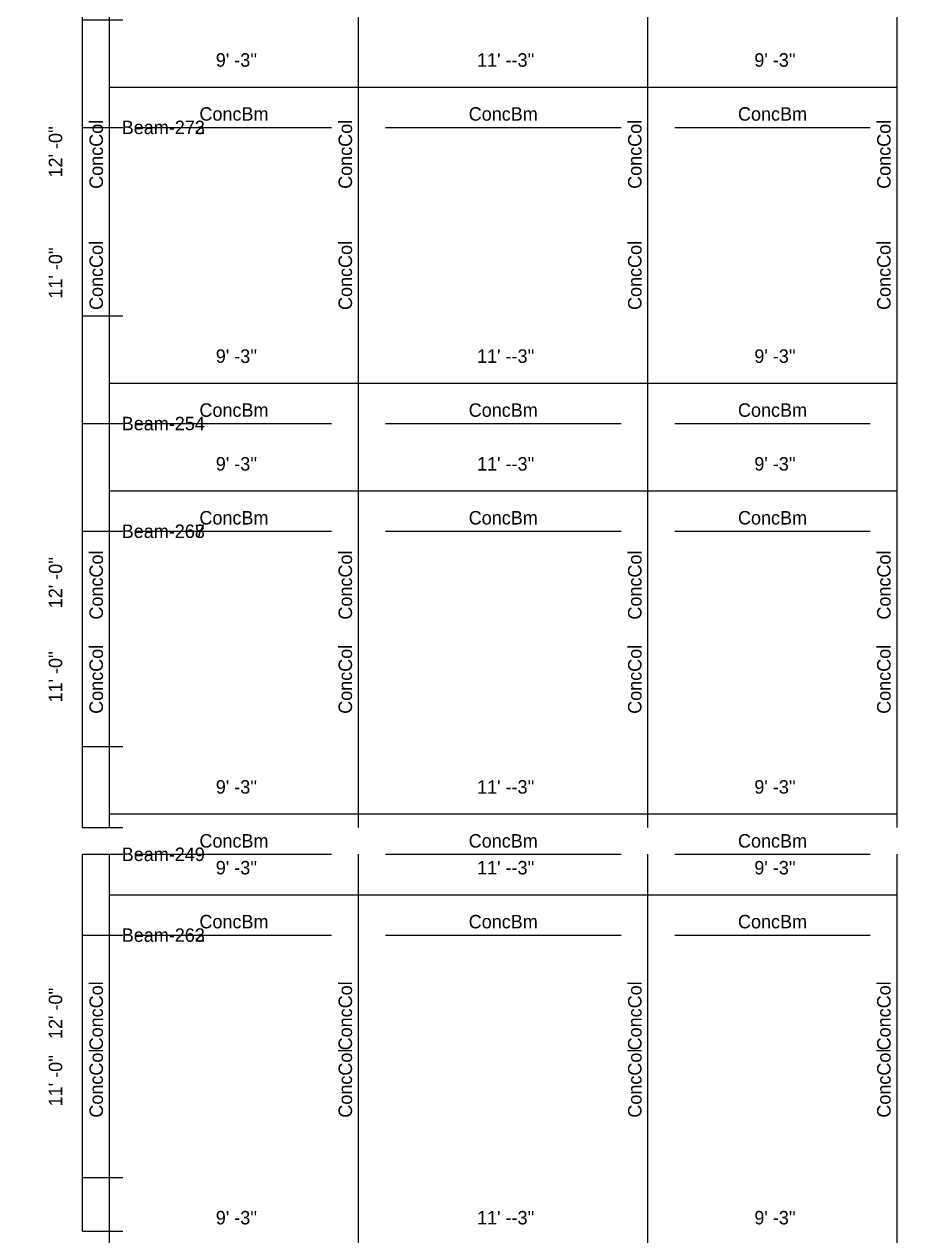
# Model space of a CAD drawing. Extents: x -38 to 2998, y -195 to 11529.
# Drawn here: x -38 to 356, y 9046 to 9586 of the extents above; entities that cross this region are included whole.
import ezdxf
from ezdxf.enums import TextEntityAlignment as Align

# ---------------------------------------------------------------- set-up
doc = ezdxf.new("R2010")
doc.units = 0
doc.header["$MEASUREMENT"] = 0
doc.layers.get('0').update_dxf_attribs({"linetype": 'CONTINUOUS'})
for name, color, linetype in [('CENTERLINES', 7, 'CONTINUOUS'), ('DIMENSIONS', 4, 'CONTINUOUS'), ('TEXT', 5, 'CONTINUOUS')]:
    doc.layers.add(name, color=color, linetype=linetype)
doc.dimstyles.get("Standard").update_dxf_attribs({"dimtxt": 0.18, "dimasz": 0.18, "dimexe": 0.18, "dimexo": 0.0625, "dimgap": 0.09, "dimtad": 0, "dimtih": 1, "dimtoh": 1, "dimdec": 4, "dimzin": 0, "dimtxsty": 'STANDARD', "dimcen": 0.09, "dimazin": 3, "dimtfac": 1, "dimtdec": 4, "dimtofl": 0, "dimtmove": 0, "dimatfit": 3, "dimtolj": 1, "dimtzin": 0})

# ---------------------------------------------------------------- blocks, each defined once
blk = doc.blocks.new('*D2352')
at = {"color": 1, "linetype": 'BYBLOCK'}
for points in [[(4.77, 9046.77), (3.71, 9045.71), (-3.71, 9038.29), (-4.77, 9037.23)], [(115.77, 9046.77), (114.71, 9045.71), (107.29, 9038.29), (106.23, 9037.23)]]:
    blk.add_solid(points, dxfattribs=at)
at = {"layer": 'DIMENSIONS', "color": 9, "linetype": 'BYBLOCK'}
for p, q in [((0, 9042), (0, 9060)), ((111, 9042), (111, 9060))]:
    blk.add_line(p, q, dxfattribs=at)
at = {"layer": 'DIMENSIONS', "color": 0, "linetype": 'BYBLOCK'}
blk.add_line((0, 9042), (111, 9042), dxfattribs=at)
at = {"layer": 'DIMENSIONS', "color": 0, "linetype": 'BYBLOCK', "insert": (55.5, 9054), "char_height": 6, "attachment_point": 5}
blk.add_mtext("\\A1; 9' -3''", dxfattribs=at)
blk = doc.blocks.new('*D2353')
at = {"color": 1, "linetype": 'BYBLOCK'}
for points in [[(115.77, 9046.77), (114.71, 9045.71), (107.29, 9038.29), (106.23, 9037.23)], [(244.77, 9046.77), (243.71, 9045.71), (236.29, 9038.29), (235.23, 9037.23)]]:
    blk.add_solid(points, dxfattribs=at)
at = {"layer": 'DIMENSIONS', "color": 9, "linetype": 'BYBLOCK'}
for p, q in [((111, 9042), (111, 9060)), ((240, 9042), (240, 9060))]:
    blk.add_line(p, q, dxfattribs=at)
at = {"layer": 'DIMENSIONS', "color": 0, "linetype": 'BYBLOCK'}
blk.add_line((111, 9042), (240, 9042), dxfattribs=at)
at = {"layer": 'DIMENSIONS', "color": 0, "linetype": 'BYBLOCK', "insert": (175.5, 9054), "char_height": 6, "attachment_point": 5}
blk.add_mtext("\\A1; 11' --3''", dxfattribs=at)
blk = doc.blocks.new('*D2354')
at = {"color": 1, "linetype": 'BYBLOCK'}
for points in [[(244.77, 9046.77), (243.71, 9045.71), (236.29, 9038.29), (235.23, 9037.23)], [(355.77, 9046.77), (354.71, 9045.71), (347.29, 9038.29), (346.23, 9037.23)]]:
    blk.add_solid(points, dxfattribs=at)
at = {"layer": 'DIMENSIONS', "color": 9, "linetype": 'BYBLOCK'}
for p, q in [((240, 9042), (240, 9060)), ((351, 9042), (351, 9060))]:
    blk.add_line(p, q, dxfattribs=at)
at = {"layer": 'DIMENSIONS', "color": 0, "linetype": 'BYBLOCK'}
blk.add_line((240, 9042), (351, 9042), dxfattribs=at)
at = {"layer": 'DIMENSIONS', "color": 0, "linetype": 'BYBLOCK', "insert": (295.5, 9054), "char_height": 6, "attachment_point": 5}
blk.add_mtext("\\A1; 9' -3''", dxfattribs=at)
blk = doc.blocks.new('*D2355')
at = {"color": 1, "linetype": 'BYBLOCK'}
for points in [[(-8.29, 9212.29), (-7.23, 9211.23), (-16.77, 9220.77), (-15.71, 9219.71)], [(-8.29, 9068.29), (-7.23, 9067.23), (-16.77, 9076.77), (-15.71, 9075.71)]]:
    blk.add_solid(points, dxfattribs=at)
at = {"layer": 'DIMENSIONS', "color": 9, "linetype": 'BYBLOCK'}
for p, q in [((-12, 9216), (6, 9216)), ((-12, 9072), (6, 9072))]:
    blk.add_line(p, q, dxfattribs=at)
at = {"layer": 'DIMENSIONS', "color": 0, "linetype": 'BYBLOCK'}
blk.add_line((-12, 9072), (-12, 9216), dxfattribs=at)
at = {"layer": 'DIMENSIONS', "color": 0, "linetype": 'BYBLOCK', "insert": (-24, 9144), "char_height": 6, "attachment_point": 5, "rotation": 90}
blk.add_mtext("\\A1; 12' -0''", dxfattribs=at)
blk = doc.blocks.new('*D2356')
at = {"color": 1, "linetype": 'BYBLOCK'}
for points in [[(4.77, 9238.77), (3.71, 9237.71), (-3.71, 9230.29), (-4.77, 9229.23)], [(115.77, 9238.77), (114.71, 9237.71), (107.29, 9230.29), (106.23, 9229.23)]]:
    blk.add_solid(points, dxfattribs=at)
at = {"layer": 'DIMENSIONS', "color": 9, "linetype": 'BYBLOCK'}
for p, q in [((0, 9234), (0, 9252)), ((111, 9234), (111, 9252))]:
    blk.add_line(p, q, dxfattribs=at)
at = {"layer": 'DIMENSIONS', "color": 0, "linetype": 'BYBLOCK'}
blk.add_line((0, 9234), (111, 9234), dxfattribs=at)
at = {"layer": 'DIMENSIONS', "color": 0, "linetype": 'BYBLOCK', "insert": (55.5, 9246), "char_height": 6, "attachment_point": 5}
blk.add_mtext("\\A1; 9' -3''", dxfattribs=at)
blk = doc.blocks.new('*D2357')
at = {"color": 1, "linetype": 'BYBLOCK'}
for points in [[(115.77, 9238.77), (114.71, 9237.71), (107.29, 9230.29), (106.23, 9229.23)], [(244.77, 9238.77), (243.71, 9237.71), (236.29, 9230.29), (235.23, 9229.23)]]:
    blk.add_solid(points, dxfattribs=at)
at = {"layer": 'DIMENSIONS', "color": 9, "linetype": 'BYBLOCK'}
for p, q in [((111, 9234), (111, 9252)), ((240, 9234), (240, 9252))]:
    blk.add_line(p, q, dxfattribs=at)
at = {"layer": 'DIMENSIONS', "color": 0, "linetype": 'BYBLOCK'}
blk.add_line((111, 9234), (240, 9234), dxfattribs=at)
at = {"layer": 'DIMENSIONS', "color": 0, "linetype": 'BYBLOCK', "insert": (175.5, 9246), "char_height": 6, "attachment_point": 5}
blk.add_mtext("\\A1; 11' --3''", dxfattribs=at)
blk = doc.blocks.new('*D2358')
at = {"color": 1, "linetype": 'BYBLOCK'}
for points in [[(244.77, 9238.77), (243.71, 9237.71), (236.29, 9230.29), (235.23, 9229.23)], [(355.77, 9238.77), (354.71, 9237.71), (347.29, 9230.29), (346.23, 9229.23)]]:
    blk.add_solid(points, dxfattribs=at)
at = {"layer": 'DIMENSIONS', "color": 9, "linetype": 'BYBLOCK'}
for p, q in [((240, 9234), (240, 9252)), ((351, 9234), (351, 9252))]:
    blk.add_line(p, q, dxfattribs=at)
at = {"layer": 'DIMENSIONS', "color": 0, "linetype": 'BYBLOCK'}
blk.add_line((240, 9234), (351, 9234), dxfattribs=at)
at = {"layer": 'DIMENSIONS', "color": 0, "linetype": 'BYBLOCK', "insert": (295.5, 9246), "char_height": 6, "attachment_point": 5}
blk.add_mtext("\\A1; 9' -3''", dxfattribs=at)
blk = doc.blocks.new('*D2359')
at = {"color": 1, "linetype": 'BYBLOCK'}
for points in [[(-8.29, 9404.29), (-7.23, 9403.23), (-16.77, 9412.77), (-15.71, 9411.71)], [(-8.29, 9260.29), (-7.23, 9259.23), (-16.77, 9268.77), (-15.71, 9267.71)]]:
    blk.add_solid(points, dxfattribs=at)
at = {"layer": 'DIMENSIONS', "color": 9, "linetype": 'BYBLOCK'}
for p, q in [((-12, 9408), (6, 9408)), ((-12, 9264), (6, 9264))]:
    blk.add_line(p, q, dxfattribs=at)
at = {"layer": 'DIMENSIONS', "color": 0, "linetype": 'BYBLOCK'}
blk.add_line((-12, 9264), (-12, 9408), dxfattribs=at)
at = {"layer": 'DIMENSIONS', "color": 0, "linetype": 'BYBLOCK', "insert": (-24, 9336), "char_height": 6, "attachment_point": 5, "rotation": 90}
blk.add_mtext("\\A1; 12' -0''", dxfattribs=at)
blk = doc.blocks.new('*D2360')
at = {"color": 1, "linetype": 'BYBLOCK'}
for points in [[(4.77, 9430.77), (3.71, 9429.71), (-3.71, 9422.29), (-4.77, 9421.23)], [(115.77, 9430.77), (114.71, 9429.71), (107.29, 9422.29), (106.23, 9421.23)]]:
    blk.add_solid(points, dxfattribs=at)
at = {"layer": 'DIMENSIONS', "color": 9, "linetype": 'BYBLOCK'}
for p, q in [((0, 9426), (0, 9444)), ((111, 9426), (111, 9444))]:
    blk.add_line(p, q, dxfattribs=at)
at = {"layer": 'DIMENSIONS', "color": 0, "linetype": 'BYBLOCK'}
blk.add_line((0, 9426), (111, 9426), dxfattribs=at)
at = {"layer": 'DIMENSIONS', "color": 0, "linetype": 'BYBLOCK', "insert": (55.5, 9438), "char_height": 6, "attachment_point": 5}
blk.add_mtext("\\A1; 9' -3''", dxfattribs=at)
blk = doc.blocks.new('*D2361')
at = {"color": 1, "linetype": 'BYBLOCK'}
for points in [[(115.77, 9430.77), (114.71, 9429.71), (107.29, 9422.29), (106.23, 9421.23)], [(244.77, 9430.77), (243.71, 9429.71), (236.29, 9422.29), (235.23, 9421.23)]]:
    blk.add_solid(points, dxfattribs=at)
at = {"layer": 'DIMENSIONS', "color": 9, "linetype": 'BYBLOCK'}
for p, q in [((111, 9426), (111, 9444)), ((240, 9426), (240, 9444))]:
    blk.add_line(p, q, dxfattribs=at)
at = {"layer": 'DIMENSIONS', "color": 0, "linetype": 'BYBLOCK'}
blk.add_line((111, 9426), (240, 9426), dxfattribs=at)
at = {"layer": 'DIMENSIONS', "color": 0, "linetype": 'BYBLOCK', "insert": (175.5, 9438), "char_height": 6, "attachment_point": 5}
blk.add_mtext("\\A1; 11' --3''", dxfattribs=at)
blk = doc.blocks.new('*D2362')
at = {"color": 1, "linetype": 'BYBLOCK'}
for points in [[(244.77, 9430.77), (243.71, 9429.71), (236.29, 9422.29), (235.23, 9421.23)], [(355.77, 9430.77), (354.71, 9429.71), (347.29, 9422.29), (346.23, 9421.23)]]:
    blk.add_solid(points, dxfattribs=at)
at = {"layer": 'DIMENSIONS', "color": 9, "linetype": 'BYBLOCK'}
for p, q in [((240, 9426), (240, 9444)), ((351, 9426), (351, 9444))]:
    blk.add_line(p, q, dxfattribs=at)
at = {"layer": 'DIMENSIONS', "color": 0, "linetype": 'BYBLOCK'}
blk.add_line((240, 9426), (351, 9426), dxfattribs=at)
at = {"layer": 'DIMENSIONS', "color": 0, "linetype": 'BYBLOCK', "insert": (295.5, 9438), "char_height": 6, "attachment_point": 5}
blk.add_mtext("\\A1; 9' -3''", dxfattribs=at)
blk = doc.blocks.new('*D2363')
at = {"color": 1, "linetype": 'BYBLOCK'}
for points in [[(-8.29, 9596.29), (-7.23, 9595.23), (-16.77, 9604.77), (-15.71, 9603.71)], [(-8.29, 9452.29), (-7.23, 9451.23), (-16.77, 9460.77), (-15.71, 9459.71)]]:
    blk.add_solid(points, dxfattribs=at)
at = {"layer": 'DIMENSIONS', "color": 9, "linetype": 'BYBLOCK'}
for p, q in [((-12, 9600), (6, 9600)), ((-12, 9456), (6, 9456))]:
    blk.add_line(p, q, dxfattribs=at)
at = {"layer": 'DIMENSIONS', "color": 0, "linetype": 'BYBLOCK'}
blk.add_line((-12, 9456), (-12, 9600), dxfattribs=at)
at = {"layer": 'DIMENSIONS', "color": 0, "linetype": 'BYBLOCK', "insert": (-24, 9528), "char_height": 6, "attachment_point": 5, "rotation": 90}
blk.add_mtext("\\A1; 12' -0''", dxfattribs=at)
blk = doc.blocks.new('*D2837')
at = {"color": 1, "linetype": 'BYBLOCK'}
for points in [[(-8.29, 9176.29), (-7.23, 9175.23), (-16.77, 9184.77), (-15.71, 9183.71)], [(-8.29, 9044.29), (-7.23, 9043.23), (-16.77, 9052.77), (-15.71, 9051.71)]]:
    blk.add_solid(points, dxfattribs=at)
at = {"layer": 'DIMENSIONS', "color": 9, "linetype": 'BYBLOCK'}
for p, q in [((-12, 9180), (6, 9180)), ((-12, 9048), (6, 9048))]:
    blk.add_line(p, q, dxfattribs=at)
at = {"layer": 'DIMENSIONS', "color": 0, "linetype": 'BYBLOCK'}
blk.add_line((-12, 9048), (-12, 9180), dxfattribs=at)
at = {"layer": 'DIMENSIONS', "color": 0, "linetype": 'BYBLOCK', "insert": (-24, 9114), "char_height": 6, "attachment_point": 5, "rotation": 90}
blk.add_mtext("\\A1; 11' -0''", dxfattribs=at)
blk = doc.blocks.new('*D2838')
at = {"color": 1, "linetype": 'BYBLOCK'}
for points in [[(4.77, 9202.77), (3.71, 9201.71), (-3.71, 9194.29), (-4.77, 9193.23)], [(115.77, 9202.77), (114.71, 9201.71), (107.29, 9194.29), (106.23, 9193.23)]]:
    blk.add_solid(points, dxfattribs=at)
at = {"layer": 'DIMENSIONS', "color": 9, "linetype": 'BYBLOCK'}
for p, q in [((0, 9198), (0, 9216)), ((111, 9198), (111, 9216))]:
    blk.add_line(p, q, dxfattribs=at)
at = {"layer": 'DIMENSIONS', "color": 0, "linetype": 'BYBLOCK'}
blk.add_line((0, 9198), (111, 9198), dxfattribs=at)
at = {"layer": 'DIMENSIONS', "color": 0, "linetype": 'BYBLOCK', "insert": (55.5, 9210), "char_height": 6, "attachment_point": 5}
blk.add_mtext("\\A1; 9' -3''", dxfattribs=at)
blk = doc.blocks.new('*D2839')
at = {"color": 1, "linetype": 'BYBLOCK'}
for points in [[(115.77, 9202.77), (114.71, 9201.71), (107.29, 9194.29), (106.23, 9193.23)], [(244.77, 9202.77), (243.71, 9201.71), (236.29, 9194.29), (235.23, 9193.23)]]:
    blk.add_solid(points, dxfattribs=at)
at = {"layer": 'DIMENSIONS', "color": 9, "linetype": 'BYBLOCK'}
for p, q in [((111, 9198), (111, 9216)), ((240, 9198), (240, 9216))]:
    blk.add_line(p, q, dxfattribs=at)
at = {"layer": 'DIMENSIONS', "color": 0, "linetype": 'BYBLOCK'}
blk.add_line((111, 9198), (240, 9198), dxfattribs=at)
at = {"layer": 'DIMENSIONS', "color": 0, "linetype": 'BYBLOCK', "insert": (175.5, 9210), "char_height": 6, "attachment_point": 5}
blk.add_mtext("\\A1; 11' --3''", dxfattribs=at)
blk = doc.blocks.new('*D2840')
at = {"color": 1, "linetype": 'BYBLOCK'}
for points in [[(244.77, 9202.77), (243.71, 9201.71), (236.29, 9194.29), (235.23, 9193.23)], [(355.77, 9202.77), (354.71, 9201.71), (347.29, 9194.29), (346.23, 9193.23)]]:
    blk.add_solid(points, dxfattribs=at)
at = {"layer": 'DIMENSIONS', "color": 9, "linetype": 'BYBLOCK'}
for p, q in [((240, 9198), (240, 9216)), ((351, 9198), (351, 9216))]:
    blk.add_line(p, q, dxfattribs=at)
at = {"layer": 'DIMENSIONS', "color": 0, "linetype": 'BYBLOCK'}
blk.add_line((240, 9198), (351, 9198), dxfattribs=at)
at = {"layer": 'DIMENSIONS', "color": 0, "linetype": 'BYBLOCK', "insert": (295.5, 9210), "char_height": 6, "attachment_point": 5}
blk.add_mtext("\\A1; 9' -3''", dxfattribs=at)
blk = doc.blocks.new('*D2841')
at = {"color": 1, "linetype": 'BYBLOCK'}
for points in [[(-8.29, 9356.29), (-7.23, 9355.23), (-16.77, 9364.77), (-15.71, 9363.71)], [(-8.29, 9224.29), (-7.23, 9223.23), (-16.77, 9232.77), (-15.71, 9231.71)]]:
    blk.add_solid(points, dxfattribs=at)
at = {"layer": 'DIMENSIONS', "color": 9, "linetype": 'BYBLOCK'}
for p, q in [((-12, 9360), (6, 9360)), ((-12, 9228), (6, 9228))]:
    blk.add_line(p, q, dxfattribs=at)
at = {"layer": 'DIMENSIONS', "color": 0, "linetype": 'BYBLOCK'}
blk.add_line((-12, 9228), (-12, 9360), dxfattribs=at)
at = {"layer": 'DIMENSIONS', "color": 0, "linetype": 'BYBLOCK', "insert": (-24, 9294), "char_height": 6, "attachment_point": 5, "rotation": 90}
blk.add_mtext("\\A1; 11' -0''", dxfattribs=at)
blk = doc.blocks.new('*D2842')
at = {"color": 1, "linetype": 'BYBLOCK'}
for points in [[(4.77, 9382.77), (3.71, 9381.71), (-3.71, 9374.29), (-4.77, 9373.23)], [(115.77, 9382.77), (114.71, 9381.71), (107.29, 9374.29), (106.23, 9373.23)]]:
    blk.add_solid(points, dxfattribs=at)
at = {"layer": 'DIMENSIONS', "color": 9, "linetype": 'BYBLOCK'}
for p, q in [((0, 9378), (0, 9396)), ((111, 9378), (111, 9396))]:
    blk.add_line(p, q, dxfattribs=at)
at = {"layer": 'DIMENSIONS', "color": 0, "linetype": 'BYBLOCK'}
blk.add_line((0, 9378), (111, 9378), dxfattribs=at)
at = {"layer": 'DIMENSIONS', "color": 0, "linetype": 'BYBLOCK', "insert": (55.5, 9390), "char_height": 6, "attachment_point": 5}
blk.add_mtext("\\A1; 9' -3''", dxfattribs=at)
blk = doc.blocks.new('*D2843')
at = {"color": 1, "linetype": 'BYBLOCK'}
for points in [[(115.77, 9382.77), (114.71, 9381.71), (107.29, 9374.29), (106.23, 9373.23)], [(244.77, 9382.77), (243.71, 9381.71), (236.29, 9374.29), (235.23, 9373.23)]]:
    blk.add_solid(points, dxfattribs=at)
at = {"layer": 'DIMENSIONS', "color": 9, "linetype": 'BYBLOCK'}
for p, q in [((111, 9378), (111, 9396)), ((240, 9378), (240, 9396))]:
    blk.add_line(p, q, dxfattribs=at)
at = {"layer": 'DIMENSIONS', "color": 0, "linetype": 'BYBLOCK'}
blk.add_line((111, 9378), (240, 9378), dxfattribs=at)
at = {"layer": 'DIMENSIONS', "color": 0, "linetype": 'BYBLOCK', "insert": (175.5, 9390), "char_height": 6, "attachment_point": 5}
blk.add_mtext("\\A1; 11' --3''", dxfattribs=at)
blk = doc.blocks.new('*D2844')
at = {"color": 1, "linetype": 'BYBLOCK'}
for points in [[(244.77, 9382.77), (243.71, 9381.71), (236.29, 9374.29), (235.23, 9373.23)], [(355.77, 9382.77), (354.71, 9381.71), (347.29, 9374.29), (346.23, 9373.23)]]:
    blk.add_solid(points, dxfattribs=at)
at = {"layer": 'DIMENSIONS', "color": 9, "linetype": 'BYBLOCK'}
for p, q in [((240, 9378), (240, 9396)), ((351, 9378), (351, 9396))]:
    blk.add_line(p, q, dxfattribs=at)
at = {"layer": 'DIMENSIONS', "color": 0, "linetype": 'BYBLOCK'}
blk.add_line((240, 9378), (351, 9378), dxfattribs=at)
at = {"layer": 'DIMENSIONS', "color": 0, "linetype": 'BYBLOCK', "insert": (295.5, 9390), "char_height": 6, "attachment_point": 5}
blk.add_mtext("\\A1; 9' -3''", dxfattribs=at)
blk = doc.blocks.new('*D2845')
at = {"color": 1, "linetype": 'BYBLOCK'}
for points in [[(-8.29, 9536.29), (-7.23, 9535.23), (-16.77, 9544.77), (-15.71, 9543.71)], [(-8.29, 9404.29), (-7.23, 9403.23), (-16.77, 9412.77), (-15.71, 9411.71)]]:
    blk.add_solid(points, dxfattribs=at)
at = {"layer": 'DIMENSIONS', "color": 9, "linetype": 'BYBLOCK'}
for p, q in [((-12, 9540), (6, 9540)), ((-12, 9408), (6, 9408))]:
    blk.add_line(p, q, dxfattribs=at)
at = {"layer": 'DIMENSIONS', "color": 0, "linetype": 'BYBLOCK'}
blk.add_line((-12, 9408), (-12, 9540), dxfattribs=at)
at = {"layer": 'DIMENSIONS', "color": 0, "linetype": 'BYBLOCK', "insert": (-24, 9474), "char_height": 6, "attachment_point": 5, "rotation": 90}
blk.add_mtext("\\A1; 11' -0''", dxfattribs=at)
blk = doc.blocks.new('*D2846')
at = {"color": 1, "linetype": 'BYBLOCK'}
for points in [[(4.77, 9562.77), (3.71, 9561.71), (-3.71, 9554.29), (-4.77, 9553.23)], [(115.77, 9562.77), (114.71, 9561.71), (107.29, 9554.29), (106.23, 9553.23)]]:
    blk.add_solid(points, dxfattribs=at)
at = {"layer": 'DIMENSIONS', "color": 9, "linetype": 'BYBLOCK'}
for p, q in [((0, 9558), (0, 9576)), ((111, 9558), (111, 9576))]:
    blk.add_line(p, q, dxfattribs=at)
at = {"layer": 'DIMENSIONS', "color": 0, "linetype": 'BYBLOCK'}
blk.add_line((0, 9558), (111, 9558), dxfattribs=at)
at = {"layer": 'DIMENSIONS', "color": 0, "linetype": 'BYBLOCK', "insert": (55.5, 9570), "char_height": 6, "attachment_point": 5}
blk.add_mtext("\\A1; 9' -3''", dxfattribs=at)
blk = doc.blocks.new('*D2847')
at = {"color": 1, "linetype": 'BYBLOCK'}
for points in [[(115.77, 9562.77), (114.71, 9561.71), (107.29, 9554.29), (106.23, 9553.23)], [(244.77, 9562.77), (243.71, 9561.71), (236.29, 9554.29), (235.23, 9553.23)]]:
    blk.add_solid(points, dxfattribs=at)
at = {"layer": 'DIMENSIONS', "color": 9, "linetype": 'BYBLOCK'}
for p, q in [((111, 9558), (111, 9576)), ((240, 9558), (240, 9576))]:
    blk.add_line(p, q, dxfattribs=at)
at = {"layer": 'DIMENSIONS', "color": 0, "linetype": 'BYBLOCK'}
blk.add_line((111, 9558), (240, 9558), dxfattribs=at)
at = {"layer": 'DIMENSIONS', "color": 0, "linetype": 'BYBLOCK', "insert": (175.5, 9570), "char_height": 6, "attachment_point": 5}
blk.add_mtext("\\A1; 11' --3''", dxfattribs=at)
blk = doc.blocks.new('*D2848')
at = {"color": 1, "linetype": 'BYBLOCK'}
for points in [[(244.77, 9562.77), (243.71, 9561.71), (236.29, 9554.29), (235.23, 9553.23)], [(355.77, 9562.77), (354.71, 9561.71), (347.29, 9554.29), (346.23, 9553.23)]]:
    blk.add_solid(points, dxfattribs=at)
at = {"layer": 'DIMENSIONS', "color": 9, "linetype": 'BYBLOCK'}
for p, q in [((240, 9558), (240, 9576)), ((351, 9558), (351, 9576))]:
    blk.add_line(p, q, dxfattribs=at)
at = {"layer": 'DIMENSIONS', "color": 0, "linetype": 'BYBLOCK'}
blk.add_line((240, 9558), (351, 9558), dxfattribs=at)
at = {"layer": 'DIMENSIONS', "color": 0, "linetype": 'BYBLOCK', "insert": (295.5, 9570), "char_height": 6, "attachment_point": 5}
blk.add_mtext("\\A1; 9' -3''", dxfattribs=at)
blk = doc.blocks.new('*D2849')
at = {"color": 1, "linetype": 'BYBLOCK'}
for points in [[(-8.29, 9716.29), (-7.23, 9715.23), (-16.77, 9724.77), (-15.71, 9723.71)], [(-8.29, 9584.29), (-7.23, 9583.23), (-16.77, 9592.77), (-15.71, 9591.71)]]:
    blk.add_solid(points, dxfattribs=at)
at = {"layer": 'DIMENSIONS', "color": 9, "linetype": 'BYBLOCK'}
for p, q in [((-12, 9720), (6, 9720)), ((-12, 9588), (6, 9588))]:
    blk.add_line(p, q, dxfattribs=at)
at = {"layer": 'DIMENSIONS', "color": 0, "linetype": 'BYBLOCK'}
blk.add_line((-12, 9588), (-12, 9720), dxfattribs=at)
at = {"layer": 'DIMENSIONS', "color": 0, "linetype": 'BYBLOCK', "insert": (-24, 9654), "char_height": 6, "attachment_point": 5, "rotation": 90}
blk.add_mtext("\\A1; 11' -0''", dxfattribs=at)
blk = doc.blocks.new('*D3307')
at = {"color": 1, "linetype": 'BYBLOCK'}
for points in [[(-8.29, 9176.29), (-7.23, 9175.23), (-16.77, 9184.77), (-15.71, 9183.71)], [(-8.29, 9044.29), (-7.23, 9043.23), (-16.77, 9052.77), (-15.71, 9051.71)]]:
    blk.add_solid(points, dxfattribs=at)
at = {"layer": 'DIMENSIONS', "color": 9, "linetype": 'BYBLOCK'}
for p, q in [((-12, 9180), (6, 9180)), ((-12, 9048), (6, 9048))]:
    blk.add_line(p, q, dxfattribs=at)
at = {"layer": 'DIMENSIONS', "color": 0, "linetype": 'BYBLOCK'}
blk.add_line((-12, 9048), (-12, 9180), dxfattribs=at)
at = {"layer": 'DIMENSIONS', "color": 0, "linetype": 'BYBLOCK', "insert": (-24, 9114), "char_height": 6, "attachment_point": 5, "rotation": 90}
blk.add_mtext("\\A1; 11' -0''", dxfattribs=at)
blk = doc.blocks.new('*D3308')
at = {"color": 1, "linetype": 'BYBLOCK'}
for points in [[(4.77, 9202.77), (3.71, 9201.71), (-3.71, 9194.29), (-4.77, 9193.23)], [(115.77, 9202.77), (114.71, 9201.71), (107.29, 9194.29), (106.23, 9193.23)]]:
    blk.add_solid(points, dxfattribs=at)
at = {"layer": 'DIMENSIONS', "color": 9, "linetype": 'BYBLOCK'}
for p, q in [((0, 9198), (0, 9216)), ((111, 9198), (111, 9216))]:
    blk.add_line(p, q, dxfattribs=at)
at = {"layer": 'DIMENSIONS', "color": 0, "linetype": 'BYBLOCK'}
blk.add_line((0, 9198), (111, 9198), dxfattribs=at)
at = {"layer": 'DIMENSIONS', "color": 0, "linetype": 'BYBLOCK', "insert": (55.5, 9210), "char_height": 6, "attachment_point": 5}
blk.add_mtext("\\A1; 9' -3''", dxfattribs=at)
blk = doc.blocks.new('*D3309')
at = {"color": 1, "linetype": 'BYBLOCK'}
for points in [[(115.77, 9202.77), (114.71, 9201.71), (107.29, 9194.29), (106.23, 9193.23)], [(244.77, 9202.77), (243.71, 9201.71), (236.29, 9194.29), (235.23, 9193.23)]]:
    blk.add_solid(points, dxfattribs=at)
at = {"layer": 'DIMENSIONS', "color": 9, "linetype": 'BYBLOCK'}
for p, q in [((111, 9198), (111, 9216)), ((240, 9198), (240, 9216))]:
    blk.add_line(p, q, dxfattribs=at)
at = {"layer": 'DIMENSIONS', "color": 0, "linetype": 'BYBLOCK'}
blk.add_line((111, 9198), (240, 9198), dxfattribs=at)
at = {"layer": 'DIMENSIONS', "color": 0, "linetype": 'BYBLOCK', "insert": (175.5, 9210), "char_height": 6, "attachment_point": 5}
blk.add_mtext("\\A1; 11' --3''", dxfattribs=at)
blk = doc.blocks.new('*D3310')
at = {"color": 1, "linetype": 'BYBLOCK'}
for points in [[(244.77, 9202.77), (243.71, 9201.71), (236.29, 9194.29), (235.23, 9193.23)], [(355.77, 9202.77), (354.71, 9201.71), (347.29, 9194.29), (346.23, 9193.23)]]:
    blk.add_solid(points, dxfattribs=at)
at = {"layer": 'DIMENSIONS', "color": 9, "linetype": 'BYBLOCK'}
for p, q in [((240, 9198), (240, 9216)), ((351, 9198), (351, 9216))]:
    blk.add_line(p, q, dxfattribs=at)
at = {"layer": 'DIMENSIONS', "color": 0, "linetype": 'BYBLOCK'}
blk.add_line((240, 9198), (351, 9198), dxfattribs=at)
at = {"layer": 'DIMENSIONS', "color": 0, "linetype": 'BYBLOCK', "insert": (295.5, 9210), "char_height": 6, "attachment_point": 5}
blk.add_mtext("\\A1; 9' -3''", dxfattribs=at)
blk = doc.blocks.new('*D3311')
at = {"color": 1, "linetype": 'BYBLOCK'}
for points in [[(-8.29, 9356.29), (-7.23, 9355.23), (-16.77, 9364.77), (-15.71, 9363.71)], [(-8.29, 9224.29), (-7.23, 9223.23), (-16.77, 9232.77), (-15.71, 9231.71)]]:
    blk.add_solid(points, dxfattribs=at)
at = {"layer": 'DIMENSIONS', "color": 9, "linetype": 'BYBLOCK'}
for p, q in [((-12, 9360), (6, 9360)), ((-12, 9228), (6, 9228))]:
    blk.add_line(p, q, dxfattribs=at)
at = {"layer": 'DIMENSIONS', "color": 0, "linetype": 'BYBLOCK'}
blk.add_line((-12, 9228), (-12, 9360), dxfattribs=at)
at = {"layer": 'DIMENSIONS', "color": 0, "linetype": 'BYBLOCK', "insert": (-24, 9294), "char_height": 6, "attachment_point": 5, "rotation": 90}
blk.add_mtext("\\A1; 11' -0''", dxfattribs=at)
blk = doc.blocks.new('*D3312')
at = {"color": 1, "linetype": 'BYBLOCK'}
for points in [[(4.77, 9382.77), (3.71, 9381.71), (-3.71, 9374.29), (-4.77, 9373.23)], [(115.77, 9382.77), (114.71, 9381.71), (107.29, 9374.29), (106.23, 9373.23)]]:
    blk.add_solid(points, dxfattribs=at)
at = {"layer": 'DIMENSIONS', "color": 9, "linetype": 'BYBLOCK'}
for p, q in [((0, 9378), (0, 9396)), ((111, 9378), (111, 9396))]:
    blk.add_line(p, q, dxfattribs=at)
at = {"layer": 'DIMENSIONS', "color": 0, "linetype": 'BYBLOCK'}
blk.add_line((0, 9378), (111, 9378), dxfattribs=at)
at = {"layer": 'DIMENSIONS', "color": 0, "linetype": 'BYBLOCK', "insert": (55.5, 9390), "char_height": 6, "attachment_point": 5}
blk.add_mtext("\\A1; 9' -3''", dxfattribs=at)
blk = doc.blocks.new('*D3313')
at = {"color": 1, "linetype": 'BYBLOCK'}
for points in [[(115.77, 9382.77), (114.71, 9381.71), (107.29, 9374.29), (106.23, 9373.23)], [(244.77, 9382.77), (243.71, 9381.71), (236.29, 9374.29), (235.23, 9373.23)]]:
    blk.add_solid(points, dxfattribs=at)
at = {"layer": 'DIMENSIONS', "color": 9, "linetype": 'BYBLOCK'}
for p, q in [((111, 9378), (111, 9396)), ((240, 9378), (240, 9396))]:
    blk.add_line(p, q, dxfattribs=at)
at = {"layer": 'DIMENSIONS', "color": 0, "linetype": 'BYBLOCK'}
blk.add_line((111, 9378), (240, 9378), dxfattribs=at)
at = {"layer": 'DIMENSIONS', "color": 0, "linetype": 'BYBLOCK', "insert": (175.5, 9390), "char_height": 6, "attachment_point": 5}
blk.add_mtext("\\A1; 11' --3''", dxfattribs=at)
blk = doc.blocks.new('*D3314')
at = {"color": 1, "linetype": 'BYBLOCK'}
for points in [[(244.77, 9382.77), (243.71, 9381.71), (236.29, 9374.29), (235.23, 9373.23)], [(355.77, 9382.77), (354.71, 9381.71), (347.29, 9374.29), (346.23, 9373.23)]]:
    blk.add_solid(points, dxfattribs=at)
at = {"layer": 'DIMENSIONS', "color": 9, "linetype": 'BYBLOCK'}
for p, q in [((240, 9378), (240, 9396)), ((351, 9378), (351, 9396))]:
    blk.add_line(p, q, dxfattribs=at)
at = {"layer": 'DIMENSIONS', "color": 0, "linetype": 'BYBLOCK'}
blk.add_line((240, 9378), (351, 9378), dxfattribs=at)
at = {"layer": 'DIMENSIONS', "color": 0, "linetype": 'BYBLOCK', "insert": (295.5, 9390), "char_height": 6, "attachment_point": 5}
blk.add_mtext("\\A1; 9' -3''", dxfattribs=at)
blk = doc.blocks.new('*D3315')
at = {"color": 1, "linetype": 'BYBLOCK'}
for points in [[(-8.29, 9536.29), (-7.23, 9535.23), (-16.77, 9544.77), (-15.71, 9543.71)], [(-8.29, 9404.29), (-7.23, 9403.23), (-16.77, 9412.77), (-15.71, 9411.71)]]:
    blk.add_solid(points, dxfattribs=at)
at = {"layer": 'DIMENSIONS', "color": 9, "linetype": 'BYBLOCK'}
for p, q in [((-12, 9540), (6, 9540)), ((-12, 9408), (6, 9408))]:
    blk.add_line(p, q, dxfattribs=at)
at = {"layer": 'DIMENSIONS', "color": 0, "linetype": 'BYBLOCK'}
blk.add_line((-12, 9408), (-12, 9540), dxfattribs=at)
at = {"layer": 'DIMENSIONS', "color": 0, "linetype": 'BYBLOCK', "insert": (-24, 9474), "char_height": 6, "attachment_point": 5, "rotation": 90}
blk.add_mtext("\\A1; 11' -0''", dxfattribs=at)
blk = doc.blocks.new('*D3316')
at = {"color": 1, "linetype": 'BYBLOCK'}
for points in [[(4.77, 9562.77), (3.71, 9561.71), (-3.71, 9554.29), (-4.77, 9553.23)], [(115.77, 9562.77), (114.71, 9561.71), (107.29, 9554.29), (106.23, 9553.23)]]:
    blk.add_solid(points, dxfattribs=at)
at = {"layer": 'DIMENSIONS', "color": 9, "linetype": 'BYBLOCK'}
for p, q in [((0, 9558), (0, 9576)), ((111, 9558), (111, 9576))]:
    blk.add_line(p, q, dxfattribs=at)
at = {"layer": 'DIMENSIONS', "color": 0, "linetype": 'BYBLOCK'}
blk.add_line((0, 9558), (111, 9558), dxfattribs=at)
at = {"layer": 'DIMENSIONS', "color": 0, "linetype": 'BYBLOCK', "insert": (55.5, 9570), "char_height": 6, "attachment_point": 5}
blk.add_mtext("\\A1; 9' -3''", dxfattribs=at)
blk = doc.blocks.new('*D3317')
at = {"color": 1, "linetype": 'BYBLOCK'}
for points in [[(115.77, 9562.77), (114.71, 9561.71), (107.29, 9554.29), (106.23, 9553.23)], [(244.77, 9562.77), (243.71, 9561.71), (236.29, 9554.29), (235.23, 9553.23)]]:
    blk.add_solid(points, dxfattribs=at)
at = {"layer": 'DIMENSIONS', "color": 9, "linetype": 'BYBLOCK'}
for p, q in [((111, 9558), (111, 9576)), ((240, 9558), (240, 9576))]:
    blk.add_line(p, q, dxfattribs=at)
at = {"layer": 'DIMENSIONS', "color": 0, "linetype": 'BYBLOCK'}
blk.add_line((111, 9558), (240, 9558), dxfattribs=at)
at = {"layer": 'DIMENSIONS', "color": 0, "linetype": 'BYBLOCK', "insert": (175.5, 9570), "char_height": 6, "attachment_point": 5}
blk.add_mtext("\\A1; 11' --3''", dxfattribs=at)
blk = doc.blocks.new('*D3318')
at = {"color": 1, "linetype": 'BYBLOCK'}
for points in [[(244.77, 9562.77), (243.71, 9561.71), (236.29, 9554.29), (235.23, 9553.23)], [(355.77, 9562.77), (354.71, 9561.71), (347.29, 9554.29), (346.23, 9553.23)]]:
    blk.add_solid(points, dxfattribs=at)
at = {"layer": 'DIMENSIONS', "color": 9, "linetype": 'BYBLOCK'}
for p, q in [((240, 9558), (240, 9576)), ((351, 9558), (351, 9576))]:
    blk.add_line(p, q, dxfattribs=at)
at = {"layer": 'DIMENSIONS', "color": 0, "linetype": 'BYBLOCK'}
blk.add_line((240, 9558), (351, 9558), dxfattribs=at)
at = {"layer": 'DIMENSIONS', "color": 0, "linetype": 'BYBLOCK', "insert": (295.5, 9570), "char_height": 6, "attachment_point": 5}
blk.add_mtext("\\A1; 9' -3''", dxfattribs=at)
blk = doc.blocks.new('*D3319')
at = {"color": 1, "linetype": 'BYBLOCK'}
for points in [[(-8.29, 9716.29), (-7.23, 9715.23), (-16.77, 9724.77), (-15.71, 9723.71)], [(-8.29, 9584.29), (-7.23, 9583.23), (-16.77, 9592.77), (-15.71, 9591.71)]]:
    blk.add_solid(points, dxfattribs=at)
at = {"layer": 'DIMENSIONS', "color": 9, "linetype": 'BYBLOCK'}
for p, q in [((-12, 9720), (6, 9720)), ((-12, 9588), (6, 9588))]:
    blk.add_line(p, q, dxfattribs=at)
at = {"layer": 'DIMENSIONS', "color": 0, "linetype": 'BYBLOCK'}
blk.add_line((-12, 9588), (-12, 9720), dxfattribs=at)
at = {"layer": 'DIMENSIONS', "color": 0, "linetype": 'BYBLOCK', "insert": (-24, 9654), "char_height": 6, "attachment_point": 5, "rotation": 90}
blk.add_mtext("\\A1; 11' -0''", dxfattribs=at)

msp = doc.modelspace()

# ---------------------------------------------------------------- linework, layer by layer
at = {"layer": 'CENTERLINES', "color": 0, "linetype": 'CONTINUOUS'}
for p, q in [((0, 9456), (0, 9600)), ((111, 9456), (111, 9600)), ((240, 9456), (240, 9600)), ((351, 9456), (351, 9600)), ((0, 9408), (0, 9540)), ((0, 9408), (0, 9540)), ((12, 9540), (99, 9540)), ((12, 9540), (99, 9540)), ((111, 9408), (111, 9540)), ((111, 9408), (111, 9540)), ((123, 9540), (228, 9540)), ((123, 9540), (228, 9540)), ((240, 9408), (240, 9540)), ((240, 9408), (240, 9540)), ((252, 9540), (339, 9540)), ((252, 9540), (339, 9540)), ((351, 9408), (351, 9540)), ((351, 9408), (351, 9540)), ((0, 9264), (0, 9408)), ((12, 9408), (99, 9408)), ((111, 9264), (111, 9408)), ((123, 9408), (228, 9408)), ((240, 9264), (240, 9408)), ((252, 9408), (339, 9408)), ((351, 9264), (351, 9408)), ((0, 9228), (0, 9360)), ((0, 9228), (0, 9360)), ((12, 9360), (99, 9360)), ((12, 9360), (99, 9360)), ((111, 9228), (111, 9360)), ((111, 9228), (111, 9360)), ((123, 9360), (228, 9360)), ((123, 9360), (228, 9360)), ((240, 9228), (240, 9360)), ((240, 9228), (240, 9360)), ((252, 9360), (339, 9360)), ((252, 9360), (339, 9360)), ((351, 9228), (351, 9360)), ((351, 9228), (351, 9360)), ((0, 9072), (0, 9216)), ((12, 9216), (99, 9216)), ((111, 9072), (111, 9216)), ((123, 9216), (228, 9216)), ((240, 9072), (240, 9216)), ((252, 9216), (339, 9216)), ((351, 9072), (351, 9216)), ((0, 9048), (0, 9180)), ((0, 9048), (0, 9180)), ((12, 9180), (99, 9180)), ((12, 9180), (99, 9180)), ((111, 9048), (111, 9180)), ((111, 9048), (111, 9180)), ((123, 9180), (228, 9180)), ((123, 9180), (228, 9180)), ((240, 9048), (240, 9180)), ((240, 9048), (240, 9180)), ((252, 9180), (339, 9180)), ((252, 9180), (339, 9180)), ((351, 9048), (351, 9180)), ((351, 9048), (351, 9180))]:
    msp.add_line(p, q, dxfattribs=at)

# ---------------------------------------------------------------- texts
at = {"layer": 'TEXT', "color": 0}
for s, p in [('ConcBm', (55.5, 9546)), ('ConcBm', (55.5, 9546)), ('ConcBm', (175.5, 9546)), ('ConcBm', (175.5, 9546)), ('ConcBm', (295.5, 9546)), ('ConcBm', (295.5, 9546)), ('Beam-273', (24, 9540)), ('Beam-272', (24, 9540)), ('ConcBm', (55.5, 9414)), ('ConcBm', (175.5, 9414)), ('ConcBm', (295.5, 9414)), ('Beam-254', (24, 9408)), ('ConcBm', (55.5, 9366)), ('ConcBm', (55.5, 9366)), ('ConcBm', (175.5, 9366)), ('ConcBm', (175.5, 9366)), ('ConcBm', (295.5, 9366)), ('ConcBm', (295.5, 9366)), ('Beam-268', (24, 9360)), ('Beam-267', (24, 9360)), ('ConcBm', (55.5, 9222)), ('ConcBm', (175.5, 9222)), ('ConcBm', (295.5, 9222)), ('Beam-249', (24, 9216)), ('ConcBm', (55.5, 9186)), ('ConcBm', (55.5, 9186)), ('ConcBm', (175.5, 9186)), ('ConcBm', (175.5, 9186)), ('ConcBm', (295.5, 9186)), ('ConcBm', (295.5, 9186)), ('Beam-263', (24, 9180)), ('Beam-262', (24, 9180))]:
    msp.add_text(s, height=6, dxfattribs=at).set_placement(p, align=Align.MIDDLE)
for p in [(-6, 9528), (105, 9528), (234, 9528), (345, 9528), (-6, 9474), (-6, 9474), (105, 9474), (105, 9474), (234, 9474), (234, 9474), (345, 9474), (345, 9474), (-6, 9336), (105, 9336), (234, 9336), (345, 9336), (-6, 9294), (-6, 9294), (105, 9294), (105, 9294), (234, 9294), (234, 9294), (345, 9294), (345, 9294), (-6, 9144), (105, 9144), (234, 9144), (345, 9144), (-6, 9114), (-6, 9114), (105, 9114), (105, 9114), (234, 9114), (234, 9114), (345, 9114), (345, 9114)]:
    msp.add_text('ConcCol', height=6, rotation=90, dxfattribs=at).set_placement(p, align=Align.MIDDLE)

# ---------------------------------------------------------------- dimensions: what is measured, and where the dimension line sits
at = {"layer": 'DIMENSIONS'}
for base, p1, p2, picture, middle in [((-12, 9720), (-24, 9588), (-24, 9720), '*D2849', (-24, 9654)), ((-12, 9720), (-24, 9588), (-24, 9720), '*D3319', (-24, 9654)), ((-12, 9600), (-24, 9456), (-24, 9600), '*D2363', (-24, 9528)), ((111, 9558), (0, 9546), (111, 9546), '*D2846', (55.5, 9546)), ((111, 9558), (0, 9546), (111, 9546), '*D3316', (55.5, 9546)), ((240, 9558), (111, 9546), (240, 9546), '*D2847', (175.5, 9546)), ((240, 9558), (111, 9546), (240, 9546), '*D3317', (175.5, 9546)), ((351, 9558), (240, 9546), (351, 9546), '*D2848', (295.5, 9546)), ((351, 9558), (240, 9546), (351, 9546), '*D3318', (295.5, 9546)), ((-12, 9540), (-24, 9408), (-24, 9540), '*D2845', (-24, 9474)), ((-12, 9540), (-24, 9408), (-24, 9540), '*D3315', (-24, 9474)), ((111, 9426), (0, 9414), (111, 9414), '*D2360', (55.5, 9414)), ((240, 9426), (111, 9414), (240, 9414), '*D2361', (175.5, 9414)), ((351, 9426), (240, 9414), (351, 9414), '*D2362', (295.5, 9414)), ((-12, 9408), (-24, 9264), (-24, 9408), '*D2359', (-24, 9336)), ((111, 9378), (0, 9366), (111, 9366), '*D2842', (55.5, 9366)), ((111, 9378), (0, 9366), (111, 9366), '*D3312', (55.5, 9366)), ((240, 9378), (111, 9366), (240, 9366), '*D2843', (175.5, 9366)), ((240, 9378), (111, 9366), (240, 9366), '*D3313', (175.5, 9366)), ((351, 9378), (240, 9366), (351, 9366), '*D2844', (295.5, 9366)), ((351, 9378), (240, 9366), (351, 9366), '*D3314', (295.5, 9366)), ((-12, 9360), (-24, 9228), (-24, 9360), '*D2841', (-24, 9294)), ((-12, 9360), (-24, 9228), (-24, 9360), '*D3311', (-24, 9294)), ((111, 9234), (0, 9222), (111, 9222), '*D2356', (55.5, 9222)), ((240, 9234), (111, 9222), (240, 9222), '*D2357', (175.5, 9222)), ((351, 9234), (240, 9222), (351, 9222), '*D2358', (295.5, 9222)), ((111, 9198), (0, 9186), (111, 9186), '*D2838', (55.5, 9186)), ((111, 9198), (0, 9186), (111, 9186), '*D3308', (55.5, 9186)), ((240, 9198), (111, 9186), (240, 9186), '*D2839', (175.5, 9186)), ((240, 9198), (111, 9186), (240, 9186), '*D3309', (175.5, 9186)), ((351, 9198), (240, 9186), (351, 9186), '*D2840', (295.5, 9186)), ((351, 9198), (240, 9186), (351, 9186), '*D3310', (295.5, 9186)), ((-12, 9216), (-24, 9072), (-24, 9216), '*D2355', (-24, 9144)), ((-12, 9180), (-24, 9048), (-24, 9180), '*D2837', (-24, 9114)), ((-12, 9180), (-24, 9048), (-24, 9180), '*D3307', (-24, 9114)), ((111, 9042), (0, 9030), (111, 9030), '*D2352', (55.5, 9030)), ((240, 9042), (111, 9030), (240, 9030), '*D2353', (175.5, 9030)), ((351, 9042), (240, 9030), (351, 9030), '*D2354', (295.5, 9030))]:
    dim = msp.add_linear_dim(base=base, p1=p1, p2=p2, dimstyle='STANDARD', dxfattribs=at)
    dim.commit()
    dim.dimension.update_dxf_attribs({"geometry": picture, "text_midpoint": middle})

doc.saveas('drawing.dxf')
